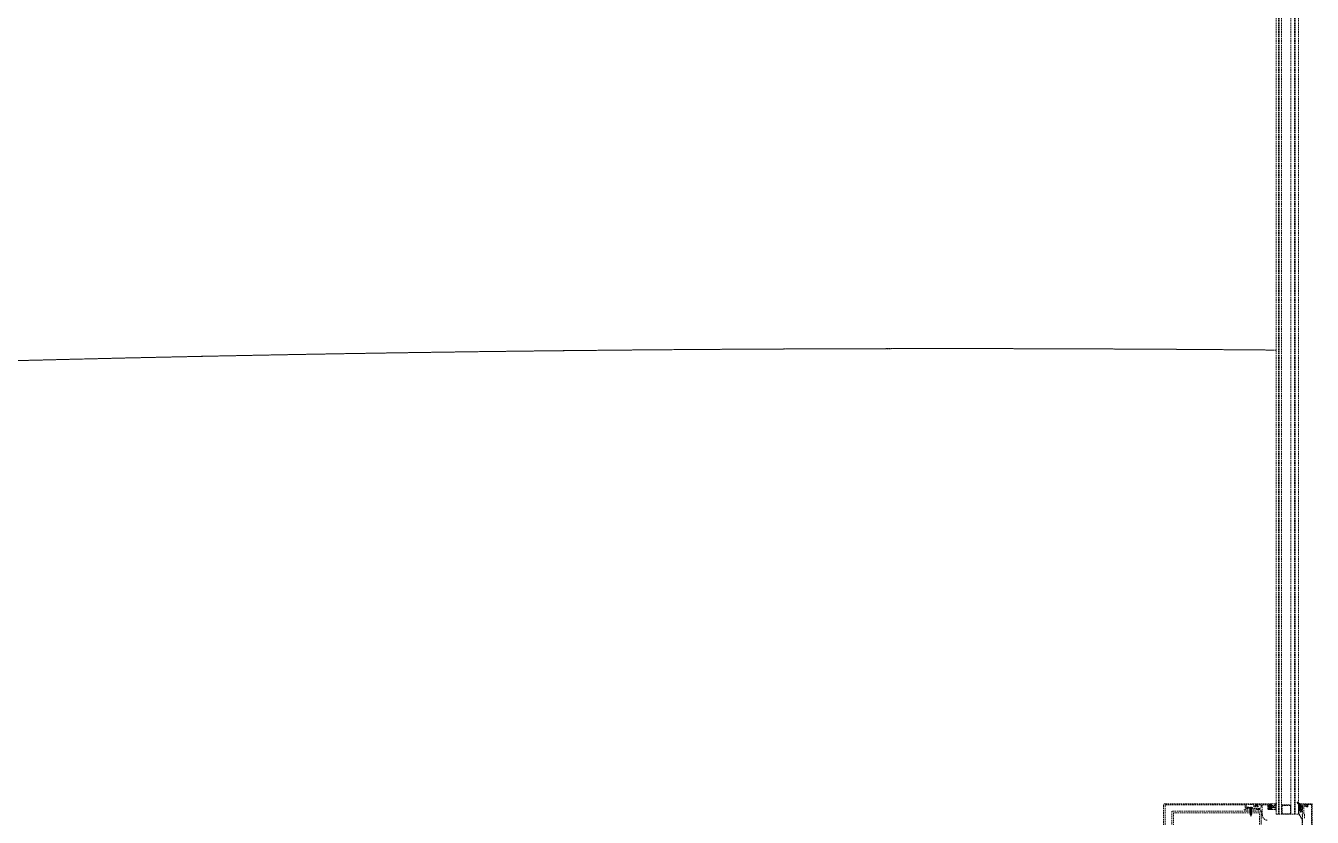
# Model space of a CAD drawing. Extents: x -1457 to 23780, y -2071 to 4205.
# Drawn here: x 16461.4 to 16677.5, y 1784 to 1916.9 of the extents above; entities that cross this region are included whole.
import ezdxf

# ---------------------------------------------------------------- set-up
doc = ezdxf.new("R2010")
doc.units = 0
doc.header["$MEASUREMENT"] = 0
doc.linetypes.add('HIDDEN', pattern=[0.375, 0.25, -0.125])
doc.layers.add('M-TEFRIS2-015', color=129, linetype='Continuous', lineweight=9)

msp = doc.modelspace()

# ---------------------------------------------------------------- hatches: boundary and pattern name
at = {"layer": 'M-TEFRIS2-015', "linetype": 'HIDDEN', "lineweight": 0}
h = msp.add_hatch(dxfattribs=at)
h.set_pattern_fill('LINE', color=256, scale=0.666667, angle=585, style=0)
h.set_pattern_definition([(135, (16796.09187, 1728.91743), (-0.058925565, -0.058925565), [])])
edge = h.paths.add_edge_path()
edge.add_arc((16675.52, 1786.72), 0.625, -152.8, -112.6612)
edge.add_arc((16675.2, 1786), 0.162, 0.1027, 62.96, ccw=False)
edge.add_line((16675.36, 1786), (16675.36, 1785.92))
edge.add_line((16675.36, 1785.92), (16675.36, 1785.91))
edge.add_line((16675.36, 1785.91), (16675.36, 1785.9))
edge.add_line((16675.36, 1785.9), (16675.36, 1785.89))
edge.add_line((16675.36, 1785.89), (16675.36, 1785.89))
edge.add_line((16675.36, 1785.89), (16675.35, 1785.88))
edge.add_line((16675.35, 1785.88), (16675.35, 1785.87))
edge.add_line((16675.35, 1785.87), (16675.34, 1785.87))
edge.add_line((16675.34, 1785.87), (16675.34, 1785.86))
edge.add_line((16675.34, 1785.86), (16675.33, 1785.86))
edge.add_line((16675.33, 1785.86), (16675.31, 1785.86))
edge.add_line((16675.31, 1785.86), (16675.24, 1785.86))
edge.add_line((16675.24, 1785.86), (16675.23, 1785.86))
edge.add_line((16675.23, 1785.86), (16675.23, 1785.86))
edge.add_line((16675.23, 1785.86), (16675.23, 1785.86))
edge.add_line((16675.23, 1785.86), (16675.23, 1785.86))
edge.add_line((16675.23, 1785.86), (16675.22, 1785.85))
edge.add_line((16675.22, 1785.85), (16675.22, 1785.85))
edge.add_line((16675.22, 1785.85), (16675.22, 1785.85))
edge.add_line((16675.22, 1785.85), (16675.22, 1785.84))
edge.add_line((16675.22, 1785.84), (16675.22, 1785.84))
edge.add_line((16675.22, 1785.84), (16675.22, 1785.76))
edge.add_line((16675.22, 1785.76), (16675.22, 1785.76))
edge.add_line((16675.22, 1785.76), (16675.22, 1785.75))
edge.add_line((16675.22, 1785.75), (16675.22, 1785.75))
edge.add_line((16675.22, 1785.75), (16675.22, 1785.75))
edge.add_line((16675.22, 1785.75), (16675.22, 1785.74))
edge.add_line((16675.22, 1785.74), (16675.23, 1785.74))
edge.add_line((16675.23, 1785.74), (16675.23, 1785.74))
edge.add_line((16675.23, 1785.74), (16675.23, 1785.74))
edge.add_line((16675.23, 1785.74), (16675.24, 1785.74))
edge.add_line((16675.24, 1785.74), (16675.31, 1785.74))
edge.add_line((16675.31, 1785.74), (16675.32, 1785.74))
edge.add_line((16675.32, 1785.74), (16675.33, 1785.74))
edge.add_line((16675.33, 1785.74), (16675.34, 1785.73))
edge.add_line((16675.34, 1785.73), (16675.34, 1785.73))
edge.add_line((16675.34, 1785.73), (16675.35, 1785.72))
edge.add_line((16675.35, 1785.72), (16675.35, 1785.72))
edge.add_line((16675.35, 1785.72), (16675.36, 1785.71))
edge.add_line((16675.36, 1785.71), (16675.36, 1785.7))
edge.add_line((16675.36, 1785.7), (16675.36, 1785.69))
edge.add_line((16675.36, 1785.69), (16675.36, 1785.68))
edge.add_line((16675.36, 1785.68), (16675.36, 1785.67))
edge.add_line((16675.36, 1785.67), (16675.36, 1785.67))
edge.add_line((16675.36, 1785.67), (16675.35, 1785.66))
edge.add_line((16675.35, 1785.66), (16675.35, 1785.65))
edge.add_line((16675.35, 1785.65), (16675.34, 1785.65))
edge.add_line((16675.34, 1785.65), (16675.34, 1785.64))
edge.add_line((16675.34, 1785.64), (16675.33, 1785.64))
edge.add_line((16675.33, 1785.64), (16675.31, 1785.64))
edge.add_line((16675.31, 1785.64), (16675.24, 1785.64))
edge.add_line((16675.24, 1785.64), (16675.23, 1785.64))
edge.add_line((16675.23, 1785.64), (16675.23, 1785.64))
edge.add_line((16675.23, 1785.64), (16675.23, 1785.64))
edge.add_line((16675.23, 1785.64), (16675.23, 1785.64))
edge.add_line((16675.23, 1785.64), (16675.22, 1785.63))
edge.add_line((16675.22, 1785.63), (16675.22, 1785.63))
edge.add_line((16675.22, 1785.63), (16675.22, 1785.63))
edge.add_line((16675.22, 1785.63), (16675.22, 1785.62))
edge.add_line((16675.22, 1785.62), (16675.22, 1785.62))
edge.add_line((16675.22, 1785.62), (16675.22, 1785.54))
edge.add_line((16675.22, 1785.54), (16675.22, 1785.54))
edge.add_line((16675.22, 1785.54), (16675.22, 1785.53))
edge.add_line((16675.22, 1785.53), (16675.22, 1785.53))
edge.add_line((16675.22, 1785.53), (16675.22, 1785.53))
edge.add_line((16675.22, 1785.53), (16675.22, 1785.52))
edge.add_line((16675.22, 1785.52), (16675.23, 1785.52))
edge.add_line((16675.23, 1785.52), (16675.23, 1785.52))
edge.add_line((16675.23, 1785.52), (16675.23, 1785.52))
edge.add_line((16675.23, 1785.52), (16675.24, 1785.52))
edge.add_line((16675.24, 1785.52), (16675.31, 1785.52))
edge.add_line((16675.31, 1785.52), (16675.32, 1785.52))
edge.add_line((16675.32, 1785.52), (16675.33, 1785.52))
edge.add_line((16675.33, 1785.52), (16675.34, 1785.51))
edge.add_line((16675.34, 1785.51), (16675.34, 1785.51))
edge.add_line((16675.34, 1785.51), (16675.35, 1785.5))
edge.add_line((16675.35, 1785.5), (16675.35, 1785.5))
edge.add_line((16675.35, 1785.5), (16675.36, 1785.49))
edge.add_line((16675.36, 1785.49), (16675.36, 1785.48))
edge.add_line((16675.36, 1785.48), (16675.36, 1785.47))
edge.add_line((16675.36, 1785.47), (16675.36, 1785.46))
edge.add_line((16675.36, 1785.46), (16675.36, 1785.45))
edge.add_line((16675.36, 1785.45), (16675.36, 1785.45))
edge.add_line((16675.36, 1785.45), (16675.35, 1785.44))
edge.add_line((16675.35, 1785.44), (16675.35, 1785.43))
edge.add_line((16675.35, 1785.43), (16675.34, 1785.43))
edge.add_line((16675.34, 1785.43), (16675.34, 1785.42))
edge.add_line((16675.34, 1785.42), (16675.33, 1785.42))
edge.add_line((16675.33, 1785.42), (16675.31, 1785.42))
edge.add_line((16675.31, 1785.42), (16675.24, 1785.42))
edge.add_line((16675.24, 1785.42), (16675.23, 1785.42))
edge.add_line((16675.23, 1785.42), (16675.23, 1785.42))
edge.add_line((16675.23, 1785.42), (16675.23, 1785.42))
edge.add_line((16675.23, 1785.42), (16675.23, 1785.42))
edge.add_line((16675.23, 1785.42), (16675.22, 1785.41))
edge.add_line((16675.22, 1785.41), (16675.22, 1785.41))
edge.add_line((16675.22, 1785.41), (16675.22, 1785.41))
edge.add_line((16675.22, 1785.41), (16675.22, 1785.4))
edge.add_line((16675.22, 1785.4), (16675.22, 1785.4))
edge.add_line((16675.22, 1785.4), (16675.22, 1785.32))
edge.add_line((16675.22, 1785.32), (16675.22, 1785.32))
edge.add_line((16675.22, 1785.32), (16675.22, 1785.31))
edge.add_line((16675.22, 1785.31), (16675.22, 1785.31))
edge.add_line((16675.22, 1785.31), (16675.22, 1785.31))
edge.add_line((16675.22, 1785.31), (16675.22, 1785.3))
edge.add_line((16675.22, 1785.3), (16675.23, 1785.3))
edge.add_line((16675.23, 1785.3), (16675.23, 1785.3))
edge.add_line((16675.23, 1785.3), (16675.23, 1785.3))
edge.add_line((16675.23, 1785.3), (16675.24, 1785.3))
edge.add_line((16675.24, 1785.3), (16675.31, 1785.3))
edge.add_line((16675.31, 1785.3), (16675.32, 1785.3))
edge.add_line((16675.32, 1785.3), (16675.33, 1785.3))
edge.add_line((16675.33, 1785.3), (16675.34, 1785.29))
edge.add_line((16675.34, 1785.29), (16675.34, 1785.29))
edge.add_line((16675.34, 1785.29), (16675.35, 1785.28))
edge.add_line((16675.35, 1785.28), (16675.35, 1785.28))
edge.add_line((16675.35, 1785.28), (16675.36, 1785.27))
edge.add_line((16675.36, 1785.27), (16675.36, 1785.26))
edge.add_line((16675.36, 1785.26), (16675.36, 1785.25))
edge.add_line((16675.36, 1785.25), (16675.36, 1785.24))
edge.add_line((16675.36, 1785.24), (16675.36, 1785.23))
edge.add_line((16675.36, 1785.23), (16675.36, 1785.23))
edge.add_line((16675.36, 1785.23), (16675.35, 1785.22))
edge.add_line((16675.35, 1785.22), (16675.35, 1785.21))
edge.add_line((16675.35, 1785.21), (16675.34, 1785.21))
edge.add_line((16675.34, 1785.21), (16675.34, 1785.2))
edge.add_line((16675.34, 1785.2), (16675.33, 1785.2))
edge.add_line((16675.33, 1785.2), (16675.31, 1785.2))
edge.add_line((16675.31, 1785.2), (16675.24, 1785.2))
edge.add_line((16675.24, 1785.2), (16675.23, 1785.2))
edge.add_line((16675.23, 1785.2), (16675.23, 1785.2))
edge.add_line((16675.23, 1785.2), (16675.23, 1785.2))
edge.add_line((16675.23, 1785.2), (16675.23, 1785.2))
edge.add_line((16675.23, 1785.2), (16675.22, 1785.19))
edge.add_line((16675.22, 1785.19), (16675.22, 1785.19))
edge.add_line((16675.22, 1785.19), (16675.22, 1785.19))
edge.add_line((16675.22, 1785.19), (16675.22, 1785.18))
edge.add_line((16675.22, 1785.18), (16675.22, 1785.18))
edge.add_line((16675.22, 1785.18), (16675.22, 1785.1))
edge.add_line((16675.22, 1785.1), (16675.22, 1785.1))
edge.add_line((16675.22, 1785.1), (16675.22, 1785.09))
edge.add_line((16675.22, 1785.09), (16675.22, 1785.09))
edge.add_line((16675.22, 1785.09), (16675.22, 1785.09))
edge.add_line((16675.22, 1785.09), (16675.22, 1785.08))
edge.add_line((16675.22, 1785.08), (16675.23, 1785.08))
edge.add_line((16675.23, 1785.08), (16675.23, 1785.08))
edge.add_line((16675.23, 1785.08), (16675.23, 1785.08))
edge.add_line((16675.23, 1785.08), (16675.24, 1785.08))
edge.add_line((16675.24, 1785.08), (16675.49, 1785.08))
edge.add_arc((16675.49, 1785.11), 0.03, -90, 0)
edge.add_line((16675.52, 1785.11), (16675.52, 1785.29))
edge.add_line((16675.52, 1785.29), (16675.69, 1785.29))
edge.add_line((16675.69, 1785.29), (16675.71, 1785.22))
edge.add_arc((16675.76, 1785.23), 0.05, -165.4015, -57.9606)
edge.add_arc((16675.73, 1785.27), 0.1, -57.9606, -26.3878)
edge.add_arc((16675.23, 1785.52), 0.663, -26.3878, 26.3878)
edge.add_arc((16675.73, 1785.77), 0.1, 26.3878, 57.9606)
edge.add_arc((16675.76, 1785.82), 0.05, 57.9606, 165.4015)
edge.add_line((16675.71, 1785.83), (16675.69, 1785.75))
edge.add_line((16675.69, 1785.75), (16675.52, 1785.75))
edge.add_line((16675.52, 1785.75), (16675.52, 1786.17))
edge.add_arc((16675.47, 1786.17), 0.05, 0, 76.8402)
edge.add_arc((16675.62, 1786.97), 0.763, -141.3382, -100.8798, ccw=False)
edge.add_arc((16675.01, 1786.45), 0.0486, 63.0293, 195.4317)
edge = h.paths.add_edge_path(flags=16)
edge.add_arc((16675.72, 1785.62), 0.03, 10.824, 90)
edge.add_line((16675.72, 1785.65), (16675.55, 1785.65))
edge.add_arc((16675.55, 1785.62), 0.03, 90, 180)
edge.add_line((16675.52, 1785.62), (16675.52, 1785.42))
edge.add_arc((16675.55, 1785.42), 0.03, -180, -90)
edge.add_line((16675.55, 1785.39), (16675.72, 1785.39))
edge.add_arc((16675.72, 1785.42), 0.03, -90, -10.824)
edge.add_arc((16675.19, 1785.52), 0.562, -10.824, 10.824)

# ---------------------------------------------------------------- linework, layer by layer
for p, q in [((16671.45, 1784.47), (16671.45, 1953.3)), ((16671.85, 1784.47), (16671.85, 1953.3)), ((16671.92, 1784.47), (16671.92, 1953.3)), ((16672.32, 1784.47), (16672.32, 1953.3)), ((16673.92, 1784.47), (16673.92, 1953.3)), ((16674.52, 1784.47), (16674.52, 1953.3)), ((16674.6, 1784.47), (16674.6, 1953.3)), ((16675.2, 1784.47), (16675.2, 1953.3)), ((16666.93, 1785.56), (16666.93, 1785.45)), ((16667.48, 1785.45), (16666.93, 1785.45)), ((16667.35, 1785.4), (16667.06, 1785.45)), ((16667.06, 1785.44), (16667.06, 1785.45)), ((16667.06, 1785.44), (16667.35, 1785.39)), ((16667.09, 1785.42), (16667.06, 1785.44)), ((16667.06, 1785.35), (16667.09, 1785.37)), ((16667.09, 1785.33), (16667.06, 1785.35)), ((16667.06, 1785.35), (16667.06, 1785.35)), ((16667.35, 1785.31), (16667.06, 1785.35)), ((16667.06, 1785.35), (16667.35, 1785.3)), ((16667.06, 1785.26), (16667.09, 1785.28)), ((16667.06, 1785.25), (16667.06, 1785.26)), ((16667.35, 1785.21), (16667.06, 1785.26)), ((16667.09, 1785.23), (16667.06, 1785.25)), ((16667.06, 1785.25), (16667.35, 1785.2)), ((16667.06, 1785.16), (16667.09, 1785.18)), ((16667.06, 1785.15), (16667.06, 1785.16)), ((16667.35, 1785.11), (16667.06, 1785.16)), ((16667.09, 1785.13), (16667.06, 1785.15)), ((16667.06, 1785.15), (16667.35, 1785.11)), ((16667.06, 1785.07), (16667.09, 1785.09)), ((16667.06, 1785.06), (16667.06, 1785.07)), ((16667.35, 1785.02), (16667.06, 1785.07)), ((16667.09, 1785.04), (16667.06, 1785.06)), ((16667.06, 1785.06), (16667.35, 1785.01)), ((16667.06, 1784.97), (16667.09, 1784.99)), ((16667.06, 1784.97), (16667.06, 1784.96)), ((16667.35, 1784.92), (16667.06, 1784.97)), ((16667.09, 1784.94), (16667.06, 1784.96)), ((16667.06, 1784.96), (16667.35, 1784.91)), ((16667.06, 1784.87), (16667.09, 1784.89)), ((16667.35, 1784.82), (16667.06, 1784.87)), ((16667.06, 1784.86), (16667.06, 1784.87)), ((16667.06, 1784.86), (16667.35, 1784.82)), ((16667.09, 1784.84), (16667.06, 1784.86)), ((16667.09, 1785.37), (16667.09, 1785.42)), ((16667.32, 1785.37), (16667.09, 1785.42)), ((16667.09, 1785.37), (16667.32, 1785.33)), ((16667.09, 1785.28), (16667.09, 1785.33)), ((16667.32, 1785.28), (16667.09, 1785.33)), ((16667.09, 1785.28), (16667.32, 1785.23)), ((16667.32, 1785.18), (16667.09, 1785.23)), ((16667.09, 1785.18), (16667.09, 1785.23)), ((16667.09, 1785.18), (16667.09, 1784.99)), ((16667.09, 1785.18), (16667.32, 1785.13)), ((16667.32, 1785.09), (16667.09, 1785.13)), ((16667.09, 1785.09), (16667.09, 1785.13)), ((16667.09, 1785.09), (16667.32, 1785.04)), ((16667.32, 1784.99), (16667.09, 1785.04)), ((16667.09, 1784.99), (16667.32, 1784.94)), ((16667.09, 1784.89), (16667.09, 1784.94)), ((16667.32, 1784.89), (16667.09, 1784.94)), ((16667.09, 1784.89), (16667.32, 1784.84)), ((16667.32, 1784.8), (16667.09, 1784.84)), ((16667.09, 1784.8), (16667.09, 1784.84)), ((16667.19, 1785.45), (16667.32, 1785.42)), ((16667.32, 1785.42), (16667.32, 1785.45)), ((16667.32, 1785.42), (16667.35, 1785.4)), ((16667.32, 1785.42), (16667.35, 1785.4)), ((16667.35, 1785.39), (16667.32, 1785.37)), ((16667.32, 1785.33), (16667.32, 1785.37)), ((16667.32, 1785.33), (16667.35, 1785.31)), ((16667.32, 1785.33), (16667.35, 1785.31)), ((16667.35, 1785.3), (16667.32, 1785.28)), ((16667.32, 1785.28), (16667.32, 1785.23)), ((16667.32, 1785.23), (16667.35, 1785.21)), ((16667.32, 1785.23), (16667.35, 1785.21)), ((16667.32, 1785.04), (16667.32, 1785.23)), ((16667.35, 1785.2), (16667.32, 1785.18)), ((16667.32, 1785.18), (16667.32, 1785.13)), ((16667.32, 1785.18), (16667.32, 1785.13)), ((16667.32, 1785.13), (16667.35, 1785.11)), ((16667.32, 1785.13), (16667.35, 1785.11)), ((16667.35, 1785.11), (16667.32, 1785.09)), ((16667.32, 1785.09), (16667.32, 1785.04)), ((16667.32, 1785.09), (16667.32, 1785.04)), ((16667.32, 1785.04), (16667.35, 1785.02)), ((16667.32, 1785.04), (16667.35, 1785.02)), ((16667.35, 1785.01), (16667.32, 1784.99)), ((16667.32, 1784.99), (16667.32, 1784.94)), ((16667.32, 1784.99), (16667.32, 1784.94)), ((16667.32, 1784.94), (16667.35, 1784.92)), ((16667.32, 1784.94), (16667.35, 1784.92)), ((16667.35, 1784.91), (16667.32, 1784.89)), ((16667.32, 1784.89), (16667.32, 1784.84)), ((16667.32, 1784.84), (16667.35, 1784.82)), ((16667.32, 1784.84), (16667.35, 1784.82)), ((16667.35, 1785.4), (16667.35, 1785.39)), ((16667.35, 1785.31), (16667.35, 1785.3)), ((16667.35, 1785.21), (16667.35, 1785.2)), ((16667.35, 1785.11), (16667.35, 1785.11)), ((16667.35, 1785.02), (16667.35, 1785.01)), ((16667.35, 1784.92), (16667.35, 1784.91)), ((16667.48, 1785.56), (16667.48, 1785.45)), ((16667.06, 1784.78), (16667.09, 1784.8)), ((16667.06, 1784.78), (16667.06, 1784.77)), ((16667.35, 1784.73), (16667.06, 1784.78)), ((16667.09, 1784.75), (16667.06, 1784.77)), ((16667.06, 1784.77), (16667.35, 1784.72)), ((16667.06, 1784.68), (16667.09, 1784.7)), ((16667.35, 1784.63), (16667.06, 1784.68)), ((16667.06, 1784.68), (16667.06, 1784.67)), ((16667.06, 1784.67), (16667.35, 1784.62)), ((16667.09, 1784.65), (16667.06, 1784.67)), ((16667.06, 1784.58), (16667.09, 1784.6)), ((16667.35, 1784.53), (16667.06, 1784.58)), ((16667.06, 1784.58), (16667.06, 1784.57)), ((16667.06, 1784.57), (16667.35, 1784.53)), ((16667.09, 1784.55), (16667.06, 1784.57)), ((16667.06, 1784.49), (16667.09, 1784.51)), ((16667.35, 1784.44), (16667.06, 1784.49)), ((16667.06, 1784.48), (16667.06, 1784.49)), ((16667.06, 1784.48), (16667.35, 1784.43)), ((16667.09, 1784.46), (16667.06, 1784.48)), ((16667.09, 1784.8), (16667.32, 1784.75)), ((16667.09, 1784.75), (16667.09, 1784.7)), ((16667.32, 1784.7), (16667.09, 1784.75)), ((16667.09, 1784.7), (16667.32, 1784.65)), ((16667.32, 1784.6), (16667.09, 1784.65)), ((16667.09, 1784.6), (16667.09, 1784.65)), ((16667.09, 1784.6), (16667.32, 1784.55)), ((16667.32, 1784.51), (16667.09, 1784.55)), ((16667.09, 1784.51), (16667.09, 1784.55)), ((16667.32, 1784.41), (16667.09, 1784.46)), ((16667.09, 1784.44), (16667.09, 1784.46)), ((16667.11, 1784.4), (16667.09, 1784.44)), ((16667.09, 1784.39), (16667.11, 1784.4)), ((16667.16, 1784.37), (16667.09, 1784.39)), ((16667.09, 1784.38), (16667.09, 1784.39)), ((16667.12, 1784.36), (16667.09, 1784.38)), ((16667.09, 1784.38), (16667.18, 1784.36)), ((16667.11, 1784.4), (16667.27, 1784.31)), ((16667.27, 1784.31), (16667.12, 1784.36)), ((16667.2, 1784.18), (16667.12, 1784.36)), ((16667.18, 1784.36), (16667.16, 1784.37)), ((16667.21, 1784.17), (16667.2, 1784.18)), ((16667.22, 1784.18), (16667.21, 1784.17)), ((16667.31, 1784.41), (16667.22, 1784.18)), ((16667.32, 1784.41), (16667.31, 1784.41)), ((16667.35, 1784.82), (16667.32, 1784.8)), ((16667.32, 1784.75), (16667.32, 1784.8)), ((16667.32, 1784.75), (16667.35, 1784.73)), ((16667.32, 1784.75), (16667.35, 1784.73)), ((16667.35, 1784.72), (16667.32, 1784.7)), ((16667.32, 1784.7), (16667.32, 1784.65)), ((16667.32, 1784.65), (16667.35, 1784.63)), ((16667.32, 1784.65), (16667.35, 1784.63)), ((16667.35, 1784.62), (16667.32, 1784.6)), ((16667.32, 1784.6), (16667.32, 1784.55)), ((16667.32, 1784.55), (16667.35, 1784.53)), ((16667.32, 1784.55), (16667.35, 1784.53)), ((16667.35, 1784.53), (16667.32, 1784.51)), ((16667.32, 1784.51), (16667.32, 1784.46)), ((16667.32, 1784.46), (16667.35, 1784.44)), ((16667.35, 1784.43), (16667.32, 1784.41)), ((16667.35, 1784.82), (16667.35, 1784.82)), ((16667.35, 1784.73), (16667.35, 1784.72)), ((16667.35, 1784.63), (16667.35, 1784.62)), ((16667.35, 1784.53), (16667.35, 1784.53)), ((16667.35, 1784.44), (16667.35, 1784.43)), ((16671.45, 1784.47), (16675.2, 1784.47))]:
    msp.add_line(p, q, dxfattribs=at)
for points in [[(13074.5, 1250.48, -0.146575), (16650.5, 2301.36, -0.146575)], [(13074.5, 1209.1, -0.147553), (16652.5, 2266.71)], [(13055.87, 1124.03, -0.149972), (16650.5, 2206.09)], [(13124.69, 1100.45), (13117.7, 1111.05, -0.146397), (16605.5, 2161.14), (16605.5, 2148.44, 0.146396), (13124.69, 1100.45, 3.321415)], [(16671.49, 2158.03, 0.152192), (13054.42, 1065.28, 0.152192)], [(15933.76, 2044.81), (15957.63, 1826.73, -0.029535), (16671.45, 1862.43, 61.560749)], [(16652.5, 1780.05), (16652.5, 1785.95, -0.414214), (16652.8, 1786.25), (16667.98, 1786.25, -0.470043), (16668.01, 1786.22), (16668.01, 1786.15, -0.430327), (16667.91, 1786.05), (16667.91, 1785.88), (16668.19, 1785.88), (16668.22, 1785.95, -0.508142), (16668.27, 1785.95), (16668.42, 1785.78, -0.650971), (16668.39, 1785.7), (16667.76, 1785.7, -0.414214), (16667.71, 1785.75), (16667.71, 1786.1), (16666.41, 1786.1), (16666.41, 1785.74), (16666.53, 1785.67), (16666.8, 1785.67, -0.414214), (16666.83, 1785.64), (16666.83, 1785.6, -0.267949), (16666.81, 1785.58), (16666.63, 1785.47, -0.131652), (16666.62, 1785.47), (16666.49, 1785.47, -0.131652), (16666.47, 1785.47), (16666.22, 1785.62, -0.267949), (16666.21, 1785.64), (16666.21, 1786.05), (16652.9, 1786.05, 0.414214), (16652.8, 1785.95), (16652.8, 1780.05)], [(16670.06, 1783.45, -0.414214), (16669.11, 1784.4), (16669.11, 1785.97, -0.414214), (16669.21, 1786.07), (16669.93, 1786.07, -0.414214), (16670.03, 1785.97), (16670.03, 1785.41, 0.414214), (16670.19, 1785.25), (16670.51, 1785.25, 0.414214), (16670.61, 1785.35), (16670.61, 1785.45, 0.414214), (16670.51, 1785.55), (16670.49, 1785.55), (16670.49, 1785.4), (16670.19, 1785.4), (16670.19, 1785.72), (16670.16, 1785.75), (16670.19, 1785.78), (16670.19, 1786.1), (16670.49, 1786.1), (16670.49, 1785.95), (16670.51, 1785.95, 0.414214), (16670.61, 1786.05), (16670.61, 1786.22, 0.414214), (16670.58, 1786.25), (16669.11, 1786.25), (16668.04, 1786.25, 0.414214), (16668.01, 1786.22), (16668.01, 1786, 0.414214), (16668.11, 1785.9), (16668.13, 1785.9, 0.414214), (16668.16, 1785.93), (16668.16, 1786.07), (16668.81, 1786.07, -0.414214), (16668.91, 1785.97), (16668.91, 1785.75, -0.414214), (16668.61, 1785.45), (16667.24, 1785.45), (16667.21, 1785.42), (16667.18, 1785.45), (16666.39, 1785.45), (16666.05, 1785.26, 0.767327), (16666.07, 1785.2), (16668, 1785.2), (16668.11, 1785.25), (16668.23, 1785.25), (16668.25, 1785.22), (16668.26, 1785.25), (16668.33, 1785.25, 1), (16668.39, 1785.25), (16668.47, 1785.25, 1), (16668.53, 1785.25), (16668.61, 1785.25, -0.414214), (16668.91, 1784.95), (16668.91, 1783)], [(16675.2, 1779.75), (16675.25, 1779.75), (16675.25, 1780.55, -0.10228), (16675.52, 1781.84, 0.152313), (16675.88, 1783, 0.152313), (16675.52, 1784.16, -0.159108), (16675.25, 1784.84), (16675.25, 1786.02), (16675.2, 1786.02), (16675.2, 1784.84, 0.158967), (16675.48, 1784.13, -0.152054), (16675.83, 1783, -0.152944), (16675.48, 1781.87, 0.10266), (16675.2, 1780.55), (16675.2, 1779.75)], [(16676.18, 1783.83), (16676.18, 1784.44, 0.198912), (16676.17, 1784.46), (16676.08, 1784.55), (16676.08, 1785.71), (16676.18, 1785.9), (16676.46, 1785.74, 1), (16676.54, 1785.87), (16676.16, 1786.09, 0.414214), (16676.12, 1786.08), (16676.07, 1785.98), (16675.57, 1786.12, 0.493145), (16675.48, 1786.05), (16675.48, 1785.85, 0.414214), (16675.53, 1785.8), (16675.6, 1785.8, 0.414214), (16675.63, 1785.83), (16675.63, 1785.95), (16675.88, 1785.88), (16675.88, 1785.15), (16675.63, 1785.15), (16675.63, 1785.27, 0.414214), (16675.6, 1785.3), (16675.53, 1785.3, 0.414214), (16675.48, 1785.25), (16675.48, 1784.9, 0.414214), (16675.53, 1784.85), (16675.6, 1784.85, 0.414214), (16675.63, 1784.88), (16675.63, 1785), (16675.88, 1785), (16675.88, 1784.45), (16675.81, 1784.45, 0.414214), (16675.78, 1784.42), (16675.78, 1784.33, 0.414214), (16675.81, 1784.3), (16675.88, 1784.3), (16675.88, 1781.7)]]:
    msp.add_lwpolyline(points, format="xyb", dxfattribs=at)
for points in [[(16653.91, 1785), (16653.91, 1781), (16668.91, 1781), (16668.91, 1785)], [(16673.92, 1784.47), (16672.32, 1784.47), (16672.32, 1786.07), (16673.92, 1786.07)], [(16673.82, 1784.57), (16672.42, 1784.57), (16672.42, 1785.97), (16673.82, 1785.97)], [(16654.21, 1784.7), (16654.21, 1781.3), (16668.61, 1781.3), (16668.61, 1784.7)]]:
    msp.add_lwpolyline(points, close=True, dxfattribs=at)
for points in [[(16667.17, 1785.65), (16667.2, 1785.63), (16667.21, 1785.63), (16667.24, 1785.65)], [(16667.09, 1784.51), (16667.32, 1784.46)]]:
    msp.add_lwpolyline(points, dxfattribs=at)
for points in [[(16670.63, 1785.47, 0.414214), (16670.53, 1785.57), (16670.47, 1785.57), (16670.47, 1785.45), (16670.37, 1785.45, -0.333333), (16670.37, 1786.05), (16670.47, 1786.05), (16670.47, 1785.93), (16670.53, 1785.93, 0.414214), (16670.63, 1786.03), (16670.63, 1786.25), (16671.28, 1786.25), (16671.28, 1786.21, -0.307685), (16671.24, 1786.15, 1.128702), (16671.27, 1786.09, 0.201212), (16671.38, 1786.25, -0.978531), (16671.48, 1786.25, -0.1613), (16671.36, 1786.04, 0.307572), (16671.36, 1786.02), (16671.47, 1785.83, -0.8391), (16671.45, 1785.81), (16671.36, 1785.89, 0.8391), (16671.33, 1785.87), (16671.47, 1785.61, -0.8391), (16671.45, 1785.59), (16671.36, 1785.67, 0.8391), (16671.33, 1785.65), (16671.47, 1785.39, -0.8391), (16671.45, 1785.37), (16671.36, 1785.45, 0.8391), (16671.33, 1785.43), (16671.47, 1785.17, -0.8391), (16671.45, 1785.15), (16671.36, 1785.23, 0.176327), (16671.3, 1785.25), (16670.63, 1785.25)], [(16670.63, 1785.67), (16670.4, 1785.67, -0.375047), (16670.37, 1785.7, -0.067879), (16670.37, 1785.8, -0.375047), (16670.4, 1785.83), (16670.63, 1785.83, 0.298217), (16670.72, 1785.89, -0.298217), (16670.81, 1785.95), (16670.84, 1785.95, -0.414214), (16670.87, 1785.92), (16670.87, 1785.58, -0.414214), (16670.84, 1785.55), (16670.81, 1785.55, -0.298217), (16670.72, 1785.61, 0.298217)], [(16671.05, 1785.95), (16671.08, 1785.95, -1), (16671.08, 1785.55), (16671.05, 1785.55, -0.414214), (16671.02, 1785.58), (16671.02, 1785.92, -0.414214)], [(16674.96, 1786.44, 0.176952), (16675.28, 1786.15, -0.281357), (16675.36, 1786), (16675.36, 1785.92), (16675.36, 1785.91), (16675.36, 1785.9), (16675.36, 1785.89), (16675.36, 1785.89), (16675.35, 1785.88), (16675.35, 1785.87), (16675.34, 1785.87), (16675.34, 1785.86), (16675.33, 1785.86), (16675.31, 1785.86), (16675.24, 1785.86), (16675.23, 1785.86), (16675.23, 1785.86), (16675.23, 1785.86), (16675.23, 1785.86), (16675.22, 1785.85), (16675.22, 1785.85), (16675.22, 1785.85), (16675.22, 1785.84), (16675.22, 1785.84), (16675.22, 1785.76), (16675.22, 1785.76), (16675.22, 1785.75), (16675.22, 1785.75), (16675.22, 1785.75), (16675.22, 1785.74), (16675.23, 1785.74), (16675.23, 1785.74), (16675.23, 1785.74), (16675.24, 1785.74), (16675.31, 1785.74), (16675.32, 1785.74), (16675.33, 1785.74), (16675.34, 1785.73), (16675.34, 1785.73), (16675.35, 1785.72), (16675.35, 1785.72), (16675.36, 1785.71), (16675.36, 1785.7), (16675.36, 1785.69), (16675.36, 1785.68), (16675.36, 1785.67), (16675.36, 1785.67), (16675.35, 1785.66), (16675.35, 1785.65), (16675.34, 1785.65), (16675.34, 1785.64), (16675.33, 1785.64), (16675.31, 1785.64), (16675.24, 1785.64), (16675.23, 1785.64), (16675.23, 1785.64), (16675.23, 1785.64), (16675.23, 1785.64), (16675.22, 1785.63), (16675.22, 1785.63), (16675.22, 1785.63), (16675.22, 1785.62), (16675.22, 1785.62), (16675.22, 1785.54), (16675.22, 1785.54), (16675.22, 1785.53), (16675.22, 1785.53), (16675.22, 1785.53), (16675.22, 1785.52), (16675.23, 1785.52), (16675.23, 1785.52), (16675.23, 1785.52), (16675.24, 1785.52), (16675.31, 1785.52), (16675.32, 1785.52), (16675.33, 1785.52), (16675.34, 1785.51), (16675.34, 1785.51), (16675.35, 1785.5), (16675.35, 1785.5), (16675.36, 1785.49), (16675.36, 1785.48), (16675.36, 1785.47), (16675.36, 1785.46), (16675.36, 1785.45), (16675.36, 1785.45), (16675.35, 1785.44), (16675.35, 1785.43), (16675.34, 1785.43), (16675.34, 1785.42), (16675.33, 1785.42), (16675.31, 1785.42), (16675.24, 1785.42), (16675.23, 1785.42), (16675.23, 1785.42), (16675.23, 1785.42), (16675.23, 1785.42), (16675.22, 1785.41), (16675.22, 1785.41), (16675.22, 1785.41), (16675.22, 1785.4), (16675.22, 1785.4), (16675.22, 1785.32), (16675.22, 1785.32), (16675.22, 1785.31), (16675.22, 1785.31), (16675.22, 1785.31), (16675.22, 1785.3), (16675.23, 1785.3), (16675.23, 1785.3), (16675.23, 1785.3), (16675.24, 1785.3), (16675.31, 1785.3), (16675.32, 1785.3), (16675.33, 1785.3), (16675.34, 1785.29), (16675.34, 1785.29), (16675.35, 1785.28), (16675.35, 1785.28), (16675.36, 1785.27), (16675.36, 1785.26), (16675.36, 1785.25), (16675.36, 1785.24), (16675.36, 1785.23), (16675.36, 1785.23), (16675.35, 1785.22), (16675.35, 1785.21), (16675.34, 1785.21), (16675.34, 1785.2), (16675.33, 1785.2), (16675.31, 1785.2), (16675.24, 1785.2), (16675.23, 1785.2), (16675.23, 1785.2), (16675.23, 1785.2), (16675.23, 1785.2), (16675.22, 1785.19), (16675.22, 1785.19), (16675.22, 1785.19), (16675.22, 1785.18), (16675.22, 1785.18), (16675.22, 1785.1), (16675.22, 1785.1), (16675.22, 1785.09), (16675.22, 1785.09), (16675.22, 1785.09), (16675.22, 1785.08), (16675.23, 1785.08), (16675.23, 1785.08), (16675.23, 1785.08), (16675.24, 1785.08), (16675.49, 1785.08, 0.414214), (16675.52, 1785.11), (16675.52, 1785.29), (16675.69, 1785.29), (16675.71, 1785.22, 0.506456), (16675.78, 1785.19, 0.13864), (16675.82, 1785.23, 0.234436), (16675.82, 1785.82, 0.13864), (16675.78, 1785.86, 0.506456), (16675.71, 1785.83), (16675.69, 1785.75), (16675.52, 1785.75), (16675.52, 1786.17, 0.348434), (16675.48, 1786.22, -0.17839), (16675.03, 1786.49, 0.651907)], [(16677.35, 1786.1), (16676.78, 1786.1), (16676.78, 1785.78, -1), (16676.63, 1785.78), (16676.63, 1786.1), (16676.15, 1786.1), (16676.1, 1786.02, -0.339454), (16676.07, 1786), (16675.54, 1786.14, -0.876976), (16675.55, 1786.25), (16677.5, 1786.25), (16677.5, 1779.75), (16675.55, 1779.75, -0.876976), (16675.54, 1779.86), (16676.07, 1780, -0.339454), (16676.1, 1779.99), (16676.15, 1779.9), (16676.63, 1779.9), (16676.63, 1780.23, -1), (16676.78, 1780.23), (16676.78, 1779.9), (16677.35, 1779.9)], [(16675.77, 1785.63, 0.359904), (16675.74, 1785.65), (16675.57, 1785.65, 0.414214), (16675.54, 1785.62), (16675.54, 1785.42, 0.414214), (16675.57, 1785.39), (16675.74, 1785.39, 0.359904), (16675.77, 1785.42, 0.094739)], [(16675.77, 1785.63, 0.359904), (16675.74, 1785.65), (16675.57, 1785.65, 0.414214), (16675.54, 1785.62), (16675.54, 1785.42, 0.414214), (16675.57, 1785.39), (16675.74, 1785.39, 0.359904), (16675.77, 1785.42, 0.094739)]]:
    msp.add_lwpolyline(points, format="xyb", close=True, dxfattribs=at)
for centre, radius, start, end in [((16616.87, -4193.95), 6467.02, 89.702043, 123.213414), ((16616.39, -4192.32), 6055, 89.485085, 125.548699), ((16667.23, 1785.13), 0.521, 97.5095, 125.2427), ((16667.18, 1785.13), 0.521, 54.7573, 82.4905)]:
    msp.add_arc(centre, radius, start, end, dxfattribs=at)

doc.saveas('drawing.dxf')
